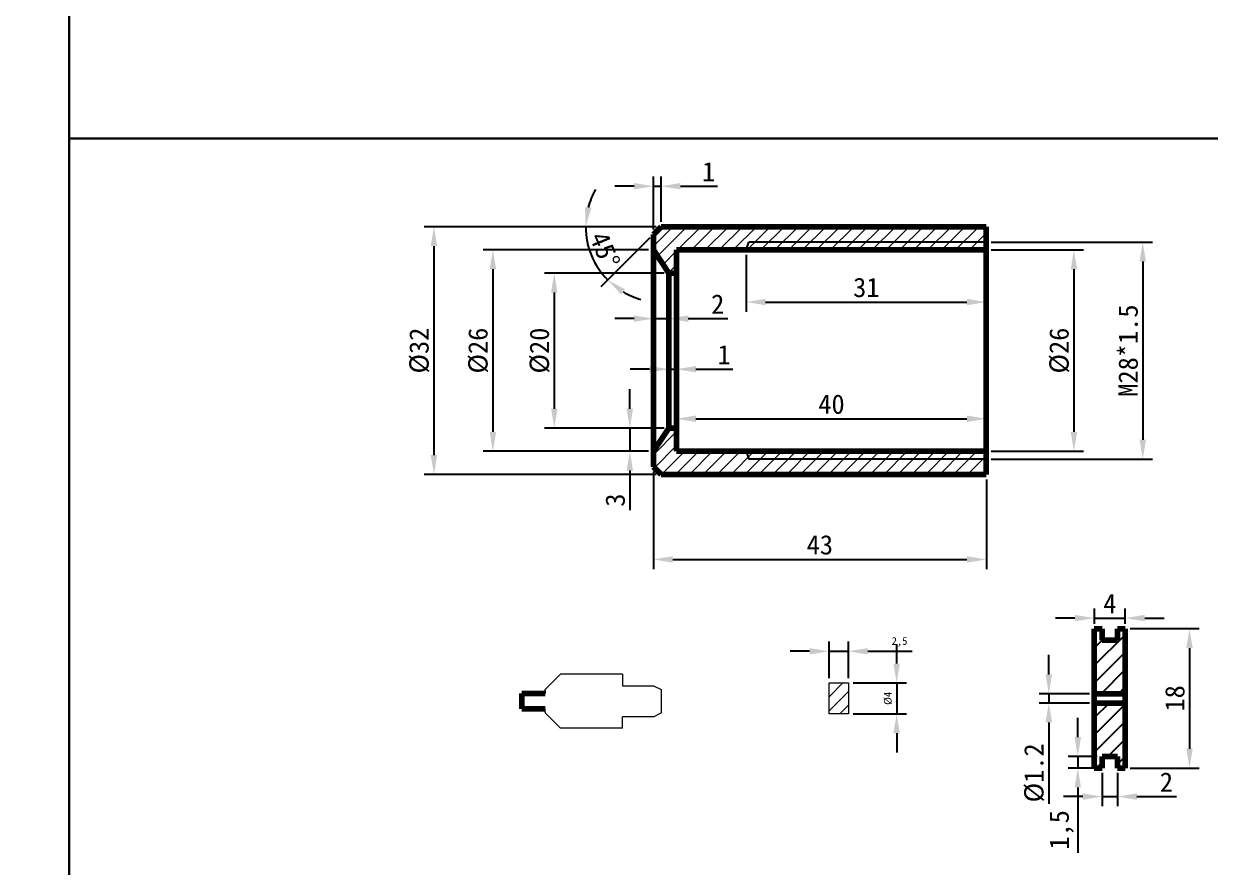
# Model space of a CAD drawing. Header units: millimetres. Extents: x 1443 to 3417, y 283 to 1662.
# Drawn here: x 2330.1 to 2483.3, y 1043.8 to 1152.7 of the extents above; entities that cross this region are included whole.
import ezdxf

# ---------------------------------------------------------------- set-up
doc = ezdxf.new("R2010")
doc.units = ezdxf.units.MM
doc.layers.get('Defpoints').update_dxf_attribs({"color": 6})
for name, color, linetype, lineweight in [('填充线', 190, 'Continuous', 13), ('实线', 7, 'Continuous', 20), ('粗线', 7, 'Continuous', 80)]:
    doc.layers.add(name, color=color, linetype=linetype, lineweight=lineweight)
doc.layers.add('标注线', color=3, linetype='Continuous')
doc.layers.add('螺纹', color=7, linetype='Continuous')
doc.styles.get("Standard").update_dxf_attribs({"font": 'SimSun.ttf'})
doc.dimstyles.new('Annotative', dxfattribs={"dimscale": 0, "dimtxt": 2.5, "dimasz": 2.5, "dimexe": 1.25, "dimexo": 0.625, "dimtad": 1, "dimtxsty": 'Standard', "dimcen": 2.5, "dimadec": 0, "dimazin": 0, "dimtfac": 1, "dimtmove": 0, "dimatfit": 3, "dimfxl": 1, "dimarcsym": 0})
doc.dimstyles.new('ISO-25', dxfattribs={"dimtxt": 2.5, "dimasz": 2.5, "dimexe": 1.25, "dimexo": 0.625, "dimtad": 1, "dimtxsty": 'Standard', "dimcen": 2.5, "dimadec": 0, "dimazin": 0, "dimtfac": 1, "dimtmove": 0, "dimatfit": 3, "dimfxl": 1, "dimarcsym": 0})

# ---------------------------------------------------------------- blocks, each defined once
blk = doc.blocks.new('*D536')
at = {"layer": 'Defpoints', "color": 0}
for p in [(2412.38, 1126.53), (2383.04, 1094.53), (2412.38, 1094.53)]:
    blk.add_point(p, dxfattribs=at)
at = {"layer": '标注线', "color": 0, "lineweight": -2}
for p, q in [((2411.75, 1126.53), (2381.79, 1126.53)), ((2383.04, 1124.03), (2383.04, 1097.03)), ((2411.75, 1094.53), (2381.79, 1094.53))]:
    blk.add_line(p, q, dxfattribs=at)
at = {"layer": '标注线', "color": 0}
for points in [[(2383.45, 1124.03), (2382.62, 1124.03), (2383.04, 1126.53)], [(2382.62, 1097.03), (2383.45, 1097.03), (2383.04, 1094.53)]]:
    blk.add_solid(points, dxfattribs=at)
at = {"layer": '标注线', "color": 0, "insert": (2381.16, 1110.53), "char_height": 2.5, "attachment_point": 5, "rotation": 90}
blk.add_mtext('%%c32', dxfattribs=at)
blk = doc.blocks.new('*D537')
at = {"layer": 'Defpoints', "color": 0}
for p in [(2411.38, 1123.53), (2390.65, 1097.53), (2411.38, 1097.53)]:
    blk.add_point(p, dxfattribs=at)
at = {"layer": '标注线', "color": 0, "lineweight": -2}
for p, q in [((2410.75, 1123.53), (2389.4, 1123.53)), ((2390.65, 1121.03), (2390.65, 1100.03)), ((2410.75, 1097.53), (2389.4, 1097.53))]:
    blk.add_line(p, q, dxfattribs=at)
at = {"layer": '标注线', "color": 0}
for points in [[(2391.07, 1121.03), (2390.23, 1121.03), (2390.65, 1123.53)], [(2390.23, 1100.03), (2391.07, 1100.03), (2390.65, 1097.53)]]:
    blk.add_solid(points, dxfattribs=at)
at = {"layer": '标注线', "color": 0, "insert": (2388.77, 1110.53), "char_height": 2.5, "attachment_point": 5, "rotation": 90}
blk.add_mtext('%%c26', dxfattribs=at)
blk = doc.blocks.new('*D538')
at = {"layer": 'Defpoints', "color": 0}
for p in [(2413.38, 1120.53), (2398.58, 1100.53), (2413.38, 1100.53)]:
    blk.add_point(p, dxfattribs=at)
at = {"layer": '标注线', "color": 0, "lineweight": -2}
for p, q in [((2412.75, 1120.53), (2397.33, 1120.53)), ((2398.58, 1118.03), (2398.58, 1103.03)), ((2412.75, 1100.53), (2397.33, 1100.53))]:
    blk.add_line(p, q, dxfattribs=at)
at = {"layer": '标注线', "color": 0}
for points in [[(2398.99, 1118.03), (2398.16, 1118.03), (2398.58, 1120.53)], [(2398.16, 1103.03), (2398.99, 1103.03), (2398.58, 1100.53)]]:
    blk.add_solid(points, dxfattribs=at)
at = {"layer": '标注线', "color": 0, "insert": (2396.7, 1110.53), "char_height": 2.5, "attachment_point": 5, "rotation": 90}
blk.add_mtext('%%c20', dxfattribs=at)
blk = doc.blocks.new('*D539')
at = {"layer": 'Defpoints', "color": 0}
for p in [(2413.38, 1114.66), (2411.38, 1113.56), (2413.38, 1113.56)]:
    blk.add_point(p, dxfattribs=at)
at = {"layer": '标注线', "color": 0, "lineweight": -2}
for p, q in [((2411.38, 1114.18), (2411.38, 1115.91)), ((2413.38, 1114.18), (2413.38, 1115.91)), ((2408.88, 1114.66), (2406.38, 1114.66)), ((2411.38, 1114.66), (2413.38, 1114.66)), ((2415.88, 1114.66), (2421, 1114.66))]:
    blk.add_line(p, q, dxfattribs=at)
at = {"layer": '标注线', "color": 0}
for points in [[(2408.88, 1114.24), (2408.88, 1115.07), (2411.38, 1114.66)], [(2415.88, 1115.07), (2415.88, 1114.24), (2413.38, 1114.66)]]:
    blk.add_solid(points, dxfattribs=at)
at = {"layer": '标注线', "color": 0, "insert": (2419.69, 1116.53), "char_height": 2.5, "attachment_point": 5}
blk.add_mtext('2', dxfattribs=at)
blk = doc.blocks.new('*D540')
at = {"layer": 'Defpoints', "color": 0}
for p in [(2413.38, 1111.61), (2414.38, 1111.61), (2414.38, 1108.13)]:
    blk.add_point(p, dxfattribs=at)
at = {"layer": '标注线', "color": 0, "lineweight": -2}
for p, q in [((2413.38, 1110.98), (2413.38, 1106.88)), ((2414.38, 1110.98), (2414.38, 1106.88)), ((2410.88, 1108.13), (2408.38, 1108.13)), ((2413.38, 1108.13), (2414.38, 1108.13)), ((2416.88, 1108.13), (2421.64, 1108.13))]:
    blk.add_line(p, q, dxfattribs=at)
at = {"layer": '标注线', "color": 0}
for points in [[(2410.88, 1107.71), (2410.88, 1108.54), (2413.38, 1108.13)], [(2416.88, 1108.54), (2416.88, 1107.71), (2414.38, 1108.13)]]:
    blk.add_solid(points, dxfattribs=at)
at = {"layer": '标注线', "color": 0, "insert": (2420.51, 1110), "char_height": 2.5, "attachment_point": 5}
blk.add_mtext('1', dxfattribs=at)
blk = doc.blocks.new('*D541')
at = {"layer": 'Defpoints', "color": 0}
for p in [(2411.38, 1095.53), (2454.38, 1094.53), (2454.38, 1083.57)]:
    blk.add_point(p, dxfattribs=at)
at = {"layer": '标注线', "color": 0, "lineweight": -2}
for p, q in [((2411.38, 1094.9), (2411.38, 1082.32)), ((2454.38, 1093.9), (2454.38, 1082.32)), ((2413.88, 1083.57), (2451.88, 1083.57))]:
    blk.add_line(p, q, dxfattribs=at)
at = {"layer": '标注线', "color": 0}
for points in [[(2413.88, 1083.98), (2413.88, 1083.15), (2411.38, 1083.57)], [(2451.88, 1083.15), (2451.88, 1083.98), (2454.38, 1083.57)]]:
    blk.add_solid(points, dxfattribs=at)
at = {"layer": '标注线', "color": 0, "insert": (2432.88, 1085.44), "char_height": 2.5, "attachment_point": 5}
blk.add_mtext('43', dxfattribs=at)
blk = doc.blocks.new('*D542')
at = {"layer": 'Defpoints', "color": 0}
for p in [(2414.38, 1100.53), (2454.38, 1101.73), (2454.38, 1100.53)]:
    blk.add_point(p, dxfattribs=at)
at = {"layer": '标注线', "color": 0, "lineweight": -2}
for p, q in [((2414.38, 1101.15), (2414.38, 1102.98)), ((2454.38, 1101.15), (2454.38, 1102.98)), ((2416.88, 1101.73), (2451.88, 1101.73))]:
    blk.add_line(p, q, dxfattribs=at)
at = {"layer": '标注线', "color": 0}
for points in [[(2416.88, 1102.15), (2416.88, 1101.31), (2414.38, 1101.73)], [(2451.88, 1101.31), (2451.88, 1102.15), (2454.38, 1101.73)]]:
    blk.add_solid(points, dxfattribs=at)
at = {"layer": '标注线', "color": 0, "insert": (2434.38, 1103.6), "char_height": 2.5, "attachment_point": 5}
blk.add_mtext('40', dxfattribs=at)
blk = doc.blocks.new('*D543')
at = {"layer": 'Defpoints', "color": 0}
for p in [(2454.38, 1124.53), (2454.38, 1096.53), (2474.58, 1096.53)]:
    blk.add_point(p, dxfattribs=at)
at = {"layer": '标注线', "color": 0, "lineweight": -2}
for p, q in [((2455, 1124.53), (2475.83, 1124.53)), ((2474.58, 1122.03), (2474.58, 1099.03)), ((2455, 1096.53), (2475.83, 1096.53))]:
    blk.add_line(p, q, dxfattribs=at)
at = {"layer": '标注线', "color": 0}
for points in [[(2475, 1122.03), (2474.17, 1122.03), (2474.58, 1124.53)], [(2474.17, 1099.03), (2475, 1099.03), (2474.58, 1096.53)]]:
    blk.add_solid(points, dxfattribs=at)
at = {"layer": '标注线', "color": 0, "insert": (2472.71, 1110.53), "char_height": 2.5, "attachment_point": 5, "rotation": 90}
blk.add_mtext('M28*1.5', dxfattribs=at)
blk = doc.blocks.new('*D544')
at = {"layer": 'Defpoints', "color": 0}
for p in [(2454.38, 1123.53), (2454.38, 1097.53), (2465.69, 1097.53)]:
    blk.add_point(p, dxfattribs=at)
at = {"layer": '标注线', "color": 0, "lineweight": -2}
for p, q in [((2455, 1123.53), (2466.94, 1123.53)), ((2465.69, 1121.03), (2465.69, 1100.03)), ((2455, 1097.53), (2466.94, 1097.53))]:
    blk.add_line(p, q, dxfattribs=at)
at = {"layer": '标注线', "color": 0}
for points in [[(2466.11, 1121.03), (2465.28, 1121.03), (2465.69, 1123.53)], [(2465.28, 1100.03), (2466.11, 1100.03), (2465.69, 1097.53)]]:
    blk.add_solid(points, dxfattribs=at)
at = {"layer": '标注线', "color": 0, "insert": (2463.82, 1110.53), "char_height": 2.5, "attachment_point": 5, "rotation": 90}
blk.add_mtext('%%c26', dxfattribs=at)
blk = doc.blocks.new('*D545')
at = {"layer": 'Defpoints', "color": 0}
for p in [(2413.38, 1100.53), (2408.34, 1097.53), (2411.38, 1097.53)]:
    blk.add_point(p, dxfattribs=at)
at = {"layer": '标注线', "color": 0, "lineweight": -2}
for p, q in [((2408.34, 1103.03), (2408.34, 1105.53)), ((2412.75, 1100.53), (2407.09, 1100.53)), ((2408.34, 1100.53), (2408.34, 1097.53)), ((2410.75, 1097.53), (2407.09, 1097.53)), ((2408.34, 1095.03), (2408.34, 1089.93))]:
    blk.add_line(p, q, dxfattribs=at)
at = {"layer": '标注线', "color": 0}
for points in [[(2407.92, 1103.03), (2408.75, 1103.03), (2408.34, 1100.53)], [(2408.75, 1095.03), (2407.92, 1095.03), (2408.34, 1097.53)]]:
    blk.add_solid(points, dxfattribs=at)
at = {"layer": '标注线', "color": 0, "insert": (2406.46, 1091.23), "char_height": 2.5, "attachment_point": 5, "rotation": 90}
blk.add_mtext('3', dxfattribs=at)
blk = doc.blocks.new('*D546')
at = {"layer": 'Defpoints', "color": 0}
for p in [(2412.38, 1126.53), (2412.38, 1126.53), (2454.38, 1126.53), (2411.38, 1125.53), (2403.94, 1121.66)]:
    blk.add_point(p, dxfattribs=at)
at = {"layer": '标注线', "color": 0, "lineweight": -2}
for p, q in [((2411.75, 1126.53), (2401.38, 1126.53)), ((2410.93, 1125.09), (2404.6, 1118.76))]:
    blk.add_line(p, q, dxfattribs=at)
for start, end in [(150.5186, 165.2593), (180, 225), (239.7407, 254.4814)]:
    blk.add_arc((2412.38, 1126.53), 9.74, start, end, dxfattribs=at)
at = {"layer": '标注线', "color": 0}
for points in [[(2402.54, 1129.06), (2403.37, 1128.96), (2402.63, 1126.53)], [(2407.72, 1118.44), (2407.21, 1117.78), (2405.49, 1119.64)]]:
    blk.add_solid(points, dxfattribs=at)
at = {"layer": '标注线', "color": 0, "insert": (2405.11, 1123.52), "char_height": 2.5, "attachment_point": 5, "rotation": 292.5}
blk.add_mtext('45%%d', dxfattribs=at)
blk = doc.blocks.new('*D547')
at = {"layer": 'Defpoints', "color": 0}
for p in [(2412.38, 1131.75), (2412.38, 1126.53), (2411.38, 1125.53)]:
    blk.add_point(p, dxfattribs=at)
at = {"layer": '标注线', "color": 0, "lineweight": -2}
for p, q in [((2411.38, 1126.15), (2411.38, 1133)), ((2412.38, 1127.15), (2412.38, 1133)), ((2408.88, 1131.75), (2406.38, 1131.75)), ((2411.38, 1131.75), (2412.38, 1131.75)), ((2414.88, 1131.75), (2419.64, 1131.75))]:
    blk.add_line(p, q, dxfattribs=at)
at = {"layer": '标注线', "color": 0}
for points in [[(2408.88, 1131.34), (2408.88, 1132.17), (2411.38, 1131.75)], [(2414.88, 1132.17), (2414.88, 1131.34), (2412.38, 1131.75)]]:
    blk.add_solid(points, dxfattribs=at)
at = {"layer": '标注线', "color": 0, "insert": (2418.51, 1133.63), "char_height": 2.5, "attachment_point": 5}
blk.add_mtext('1', dxfattribs=at)
blk = doc.blocks.new('*D548')
at = {"layer": 'Defpoints', "color": 0}
for p in [(2423.38, 1123.53), (2454.38, 1123.53), (2454.38, 1116.8)]:
    blk.add_point(p, dxfattribs=at)
at = {"layer": '标注线', "color": 0, "lineweight": -2}
for p, q in [((2423.38, 1122.9), (2423.38, 1115.55)), ((2454.38, 1122.9), (2454.38, 1115.55)), ((2425.88, 1116.8), (2451.88, 1116.8))]:
    blk.add_line(p, q, dxfattribs=at)
at = {"layer": '标注线', "color": 0}
for points in [[(2425.88, 1117.21), (2425.88, 1116.38), (2423.38, 1116.8)], [(2451.88, 1116.38), (2451.88, 1117.21), (2454.38, 1116.8)]]:
    blk.add_solid(points, dxfattribs=at)
at = {"layer": '标注线', "color": 0, "insert": (2438.88, 1118.67), "char_height": 2.5, "attachment_point": 5}
blk.add_mtext('31', dxfattribs=at)
blk = doc.blocks.new('*D549')
at = {"layer": 'Defpoints', "color": 0}
for p in [(2436.56, 1067.63), (2436.56, 1063.63), (2442.8, 1063.63)]:
    blk.add_point(p, dxfattribs=at)
at = {"layer": '标注线', "color": 0, "lineweight": -2}
for p, q in [((2442.8, 1070.13), (2442.8, 1072.63)), ((2437.19, 1067.63), (2444.05, 1067.63)), ((2442.8, 1067.63), (2442.8, 1063.63)), ((2437.19, 1063.63), (2444.05, 1063.63)), ((2442.8, 1061.13), (2442.8, 1058.63))]:
    blk.add_line(p, q, dxfattribs=at)
at = {"layer": '标注线', "color": 0}
for points in [[(2442.38, 1070.13), (2443.21, 1070.13), (2442.8, 1067.63)], [(2443.21, 1061.13), (2442.38, 1061.13), (2442.8, 1063.63)]]:
    blk.add_solid(points, dxfattribs=at)
at = {"layer": '标注线', "color": 0, "insert": (2441.67, 1065.63), "char_height": 1, "attachment_point": 5, "rotation": 90}
blk.add_mtext('%%c4', dxfattribs=at)
blk = doc.blocks.new('*D550')
at = {"layer": 'Defpoints', "color": 0}
for p in [(2436.56, 1071.71), (2434.06, 1067.63), (2436.56, 1067.63)]:
    blk.add_point(p, dxfattribs=at)
at = {"layer": '标注线', "color": 0, "lineweight": -2}
for p, q in [((2434.06, 1068.25), (2434.06, 1072.96)), ((2436.56, 1068.25), (2436.56, 1072.96)), ((2431.56, 1071.71), (2429.06, 1071.71)), ((2434.06, 1071.71), (2436.56, 1071.71)), ((2439.06, 1071.71), (2444.78, 1071.71))]:
    blk.add_line(p, q, dxfattribs=at)
at = {"layer": '标注线', "color": 0}
for points in [[(2431.56, 1071.29), (2431.56, 1072.12), (2434.06, 1071.71)], [(2439.06, 1072.12), (2439.06, 1071.29), (2436.56, 1071.71)]]:
    blk.add_solid(points, dxfattribs=at)
at = {"layer": '标注线', "color": 0, "insert": (2443.17, 1072.91), "char_height": 1, "attachment_point": 5}
blk.add_mtext('2,5', dxfattribs=at)
blk = doc.blocks.new('*D551')
at = {"color": 0, "lineweight": -2}
for p, q in [((2465.83, 1075.99), (2463.33, 1075.99)), ((2468.33, 1075.25), (2468.33, 1077.24)), ((2468.33, 1075.99), (2472.33, 1075.99)), ((2472.33, 1075.25), (2472.33, 1077.24)), ((2474.83, 1075.99), (2477.33, 1075.99))]:
    blk.add_line(p, q, dxfattribs=at)
at = {"color": 0}
for points in [[(2465.83, 1075.58), (2465.83, 1076.41), (2468.33, 1075.99)], [(2474.83, 1076.41), (2474.83, 1075.58), (2472.33, 1075.99)]]:
    blk.add_solid(points, dxfattribs=at)
at = {"layer": 'Defpoints', "color": 0}
for p in [(2472.33, 1075.99), (2468.33, 1074.63), (2472.33, 1074.63)]:
    blk.add_point(p, dxfattribs=at)
at = {"color": 0, "insert": (2470.33, 1077.87), "char_height": 2.5, "attachment_point": 5}
blk.add_mtext('4', dxfattribs=at)
blk = doc.blocks.new('*D552')
at = {"color": 0, "lineweight": -2}
for p, q in [((2472.95, 1074.63), (2481.87, 1074.63)), ((2480.62, 1072.13), (2480.62, 1059.13)), ((2472.95, 1056.63), (2481.87, 1056.63))]:
    blk.add_line(p, q, dxfattribs=at)
at = {"color": 0}
for points in [[(2481.03, 1072.13), (2480.2, 1072.13), (2480.62, 1074.63)], [(2480.2, 1059.13), (2481.03, 1059.13), (2480.62, 1056.63)]]:
    blk.add_solid(points, dxfattribs=at)
at = {"layer": 'Defpoints', "color": 0}
for p in [(2472.33, 1074.63), (2472.33, 1056.63), (2480.62, 1056.63)]:
    blk.add_point(p, dxfattribs=at)
at = {"color": 0, "insert": (2478.74, 1065.63), "char_height": 2.5, "attachment_point": 5, "rotation": 90}
blk.add_mtext('18', dxfattribs=at)
blk = doc.blocks.new('*D553')
at = {"color": 0, "lineweight": -2}
for p, q in [((2469.33, 1056), (2469.33, 1051.7)), ((2471.33, 1056), (2471.33, 1051.7)), ((2466.83, 1052.95), (2464.33, 1052.95)), ((2469.33, 1052.95), (2471.33, 1052.95)), ((2473.83, 1052.95), (2478.95, 1052.95))]:
    blk.add_line(p, q, dxfattribs=at)
at = {"color": 0}
for points in [[(2466.83, 1052.53), (2466.83, 1053.36), (2469.33, 1052.95)], [(2473.83, 1053.36), (2473.83, 1052.53), (2471.33, 1052.95)]]:
    blk.add_solid(points, dxfattribs=at)
at = {"layer": 'Defpoints', "color": 0}
for p in [(2469.33, 1056.63), (2471.33, 1056.63), (2471.33, 1052.95)]:
    blk.add_point(p, dxfattribs=at)
at = {"color": 0, "insert": (2477.64, 1054.82), "char_height": 2.5, "attachment_point": 5}
blk.add_mtext('2', dxfattribs=at)
blk = doc.blocks.new('*D554')
at = {"color": 0, "lineweight": -2}
for p, q in [((2466.19, 1060.63), (2466.19, 1063.13)), ((2468.7, 1058.13), (2464.94, 1058.13)), ((2466.19, 1058.13), (2466.19, 1056.63)), ((2468.7, 1056.63), (2464.94, 1056.63)), ((2466.19, 1054.13), (2466.19, 1045.67))]:
    blk.add_line(p, q, dxfattribs=at)
at = {"color": 0}
for points in [[(2465.77, 1060.63), (2466.61, 1060.63), (2466.19, 1058.13)], [(2466.61, 1054.13), (2465.77, 1054.13), (2466.19, 1056.63)]]:
    blk.add_solid(points, dxfattribs=at)
at = {"layer": 'Defpoints', "color": 0}
for p in [(2469.33, 1058.13), (2466.19, 1056.63), (2469.33, 1056.63)]:
    blk.add_point(p, dxfattribs=at)
at = {"color": 0, "insert": (2464.11, 1048.65), "char_height": 2.5, "attachment_point": 5, "rotation": 90}
blk.add_mtext('1,5', dxfattribs=at)
blk = doc.blocks.new('*D555')
at = {"color": 0, "lineweight": -2}
for p, q in [((2462.45, 1068.73), (2462.45, 1071.23)), ((2467.7, 1066.23), (2461.2, 1066.23)), ((2462.45, 1066.23), (2462.45, 1065.03)), ((2467.7, 1065.03), (2461.2, 1065.03)), ((2462.45, 1062.53), (2462.45, 1052))]:
    blk.add_line(p, q, dxfattribs=at)
at = {"color": 0}
for points in [[(2462.03, 1068.73), (2462.87, 1068.73), (2462.45, 1066.23)], [(2462.87, 1062.53), (2462.03, 1062.53), (2462.45, 1065.03)]]:
    blk.add_solid(points, dxfattribs=at)
at = {"layer": 'Defpoints', "color": 0}
for p in [(2468.33, 1066.23), (2462.45, 1065.03), (2468.33, 1065.03)]:
    blk.add_point(p, dxfattribs=at)
at = {"color": 0, "insert": (2460.57, 1056.01), "char_height": 2.5, "attachment_point": 5, "rotation": 90}
blk.add_mtext('%%c1.2', dxfattribs=at)

msp = doc.modelspace()

# ---------------------------------------------------------------- hatches: boundary and pattern name
h = msp.add_hatch()
h.set_pattern_fill('ANSI31', color=0, scale=0.5, style=0)
h.set_pattern_definition([(45, (1883.8573, 727.8488), (-1.122532, 1.122532), [])])
h.paths.add_polyline_path([(2468.32822, 1066.22589), (2472.32822, 1066.22589), (2472.32822, 1074.62589), (2471.32822, 1074.62589), (2471.32822, 1073.12589), (2469.32822, 1073.12589), (2469.32822, 1074.62589), (2468.32822, 1074.62589)])
h.paths.add_polyline_path([(2468.32822, 1056.62589), (2469.32822, 1056.62589), (2469.32822, 1058.12589), (2471.32822, 1058.12589), (2471.32822, 1056.62589), (2472.32822, 1056.62589), (2472.32822, 1065.02589), (2468.32822, 1065.02589)])
at = {"layer": '填充线'}
h = msp.add_hatch(dxfattribs=at)
h.set_pattern_fill('ANSI31', color=256, scale=0.4, style=0)
h.set_pattern_definition([(45, (-14419.5893, 2883.9675), (-0.89802561, 0.89802561), [])])
h.paths.add_polyline_path([(2423.37638, 1123.52984), (2423.71632, 1124.52984), (2454.37638, 1124.52984), (2454.37638, 1126.52984), (2412.37638, 1126.52984), (2411.37638, 1125.52984), (2411.37638, 1123.52984), (2413.37638, 1120.52984), (2414.37638, 1120.52984), (2414.37638, 1123.52984)])
h.paths.add_polyline_path([(2414.37638, 1097.52984), (2414.37638, 1100.52984), (2413.37638, 1100.52984), (2411.37638, 1097.52984), (2411.37638, 1095.52984), (2412.37638, 1094.52984), (2454.37638, 1094.52984), (2454.37638, 1096.52984), (2423.71632, 1096.52984), (2423.37638, 1097.52984)])
h.paths.add_polyline_path([(2454.37638, 1123.52984), (2454.37638, 1124.52984), (2423.71632, 1124.52984), (2423.37638, 1123.52984)], flags=17)
h.paths.add_polyline_path([(2423.37638, 1097.52984), (2423.71632, 1096.52984), (2454.37638, 1096.52984), (2454.37638, 1097.52984)], flags=17)
h = msp.add_hatch(dxfattribs=at)
h.set_pattern_fill('ANSI31', color=1, scale=0.4, style=0)
h.set_pattern_definition([(45, (-14953.7239, 3062.8274), (-0.89802561, 0.89802561), [])])
h.paths.add_polyline_path([(2436.56007, 1065.62589), (2436.56007, 1067.62589), (2434.06007, 1067.62589), (2434.06007, 1065.62589)])
h.paths.add_polyline_path([(2436.56007, 1063.62589), (2436.56007, 1065.62589), (2434.06007, 1065.62589), (2434.06007, 1063.62589)])

# ---------------------------------------------------------------- linework, layer by layer
at = {"layer": 'Defpoints', "ltscale": 0.5}
for points in [[(1921.62479, 1404.13368), (2335.92657, 1404.13368), (2335.92657, 955.9453), (1921.62479, 955.9453)], [(2335.92657, 1265.19944), (2556.78395, 1265.19944), (2556.78395, 1137.91411), (2335.92657, 1137.91411)], [(2335.92657, 1137.91411), (2556.78395, 1137.91411), (2556.78395, 955.9453), (2335.92657, 955.9453)]]:
    msp.add_lwpolyline(points, close=True, dxfattribs=at)
at = {"layer": '实线', "color": 2}
for p, q in [((2397.38682, 1066.76143), (2399.38682, 1068.76143)), ((2407.38682, 1068.76143), (2399.38682, 1068.76143)), ((2407.38682, 1068.76143), (2407.38682, 1067.26143)), ((2397.38682, 1066.66143), (2397.38682, 1066.76143)), ((2397.38682, 1066.66143), (2397.38682, 1066.26143)), ((2407.38682, 1067.26143), (2411.38682, 1067.26143)), ((2411.38682, 1067.26143), (2412.38682, 1066.76143)), ((2412.38682, 1066.76143), (2412.38682, 1063.76143)), ((2397.38682, 1063.86143), (2397.38682, 1064.26143)), ((2397.38682, 1063.86143), (2397.38682, 1063.76143)), ((2399.38682, 1061.76143), (2397.38682, 1063.76143)), ((2411.38682, 1063.26143), (2412.38682, 1063.76143)), ((2407.38682, 1061.76143), (2407.38682, 1063.26143)), ((2411.38682, 1063.26143), (2407.38682, 1063.26143)), ((2407.38682, 1061.76143), (2399.38682, 1061.76143))]:
    msp.add_line(p, q, dxfattribs=at)
at = {"layer": '实线'}
for p, q in [((2434.06007, 1063.62589), (2434.06007, 1067.62589)), ((2434.06007, 1067.62589), (2436.56007, 1067.62589)), ((2436.56007, 1067.62589), (2436.56007, 1063.62589)), ((2436.56007, 1063.62589), (2434.06007, 1063.62589))]:
    msp.add_line(p, q, dxfattribs=at)
at = {"layer": '粗线'}
for p, q in [((2411.37638, 1125.52984), (2412.37638, 1126.52984)), ((2454.37638, 1126.52984), (2412.37638, 1126.52984)), ((2454.37638, 1126.52984), (2454.37638, 1094.52984)), ((2411.37638, 1125.52984), (2411.37638, 1095.52984)), ((2411.37638, 1123.52984), (2413.37638, 1120.52984)), ((2414.37638, 1123.52984), (2414.37638, 1097.52984)), ((2454.37638, 1123.52984), (2414.37638, 1123.52984)), ((2414.37638, 1120.52984), (2413.37638, 1120.52984)), ((2413.37638, 1120.52984), (2413.37638, 1100.52984)), ((2411.37638, 1097.52984), (2413.37638, 1100.52984)), ((2413.37638, 1100.52984), (2414.37638, 1100.52984)), ((2414.37638, 1097.52984), (2454.37638, 1097.52984)), ((2412.37638, 1094.52984), (2411.37638, 1095.52984)), ((2412.37638, 1094.52984), (2454.37638, 1094.52984)), ((2468.32822, 1074.62589), (2469.32822, 1074.62589)), ((2468.32822, 1065.02589), (2468.32822, 1074.62589)), ((2469.32822, 1074.62589), (2469.32822, 1073.12589)), ((2471.32822, 1074.62589), (2471.32822, 1073.12589)), ((2471.32822, 1074.62589), (2472.32822, 1074.62589)), ((2472.32822, 1074.62589), (2472.32822, 1056.62589)), ((2471.32822, 1073.12589), (2469.32822, 1073.12589)), ((2472.32822, 1066.22589), (2468.32822, 1066.22589)), ((2472.32822, 1065.02589), (2468.32822, 1065.02589)), ((2468.32822, 1065.02589), (2468.32822, 1056.62589)), ((2469.32822, 1056.62589), (2469.32822, 1058.12589)), ((2471.32822, 1058.12589), (2469.32822, 1058.12589)), ((2471.32822, 1056.62589), (2471.32822, 1058.12589)), ((2468.32822, 1056.62589), (2469.32822, 1056.62589)), ((2471.32822, 1056.62589), (2472.32822, 1056.62589))]:
    msp.add_line(p, q, dxfattribs=at)
at = {"layer": '粗线', "color": 2}
for p, q in [((2394.38682, 1064.26143), (2394.38682, 1066.26143)), ((2397.38682, 1066.26143), (2394.38682, 1066.26143)), ((2397.38682, 1064.26143), (2394.38682, 1064.26143))]:
    msp.add_line(p, q, dxfattribs=at)
at = {"layer": '螺纹'}
for p, q in [((2423.37638, 1123.52984), (2423.71632, 1124.52984)), ((2454.37638, 1124.52984), (2423.71632, 1124.52984)), ((2423.37638, 1097.52984), (2423.71632, 1096.52984)), ((2454.37638, 1096.52984), (2423.71632, 1096.52984))]:
    msp.add_line(p, q, dxfattribs=at)

# ---------------------------------------------------------------- dimensions: what is measured, and where the dimension line sits
at = {"color": 3}
for base, p1, p2, picture, middle in [((2472.32822, 1075.995), (2468.32822, 1074.62589), (2472.32822, 1074.62589), '*D551', (2470.32822, 1077.87)), ((2471.32822, 1052.94826), (2469.32822, 1056.62589), (2471.32822, 1056.62589), '*D553', (2477.64072, 1054.82326))]:
    dim = msp.add_linear_dim(base=base, p1=p1, p2=p2, dimstyle='ISO-25', dxfattribs=at)
    dim.commit()
    dim.dimension.update_dxf_attribs({"geometry": picture, "text_midpoint": middle})
for base, p1, p2, picture, middle in [((2480.61533, 1056.62589), (2472.32822, 1074.62589), (2472.32822, 1056.62589), '*D552', (2478.74033, 1065.62589)), ((2466.18959, 1056.62589), (2469.32822, 1058.12589), (2469.32822, 1056.62589), '*D554', (2464.10625, 1048.64672))]:
    dim = msp.add_linear_dim(base=base, p1=p1, p2=p2, angle=90, dimstyle='ISO-25', dxfattribs=at)
    dim.commit()
    dim.dimension.update_dxf_attribs({"geometry": picture, "text_midpoint": middle})
dim = msp.add_linear_dim(base=(2462.44956, 1065.02589), p1=(2468.32822, 1066.22589), p2=(2468.32822, 1065.02589), angle=90, text='%%c1.2', dimstyle='ISO-25', dxfattribs=at)
dim.commit()
dim.dimension.update_dxf_attribs({"geometry": '*D555', "text_midpoint": (2460.57456, 1056.012)})
at = {"layer": '标注线'}
for base, p1, p2, dimstyle, override, picture, middle in [((2412.37638, 1131.7522), (2411.37638, 1125.52984), (2412.37638, 1126.52984), 'Annotative', {"dimscale": 1}, '*D547', (2418.50833, 1133.6272)), ((2454.37638, 1116.79752), (2423.37638, 1123.52984), (2454.37638, 1123.52984), 'Annotative', {"dimscale": 1}, '*D548', (2438.87638, 1118.67252)), ((2413.37638, 1114.65717), (2411.37638, 1113.55856), (2413.37638, 1113.55856), 'Annotative', {"dimscale": 1}, '*D539', (2419.68888, 1116.53217)), ((2414.37638, 1108.12652), (2413.37638, 1111.60547), (2414.37638, 1111.60547), 'Annotative', {"dimscale": 1}, '*D540', (2420.50833, 1110.00152)), ((2454.37638, 1101.72948), (2414.37638, 1100.52984), (2454.37638, 1100.52984), 'Annotative', {"dimscale": 1}, '*D542', (2434.37638, 1103.60448)), ((2454.37638, 1083.56699), (2411.37638, 1095.52984), (2454.37638, 1094.52984), 'Annotative', {"dimscale": 1}, '*D541', (2432.87638, 1085.44199)), ((2436.56007, 1071.70588), (2434.06007, 1067.62589), (2436.56007, 1067.62589), 'ISO-25', {"dimtxt": 1}, '*D550', (2443.17118, 1072.91421))]:
    dim = msp.add_linear_dim(base=base, p1=p1, p2=p2, dimstyle=dimstyle, override=override, dxfattribs=at)
    dim.commit()
    dim.dimension.update_dxf_attribs({"geometry": picture, "text_midpoint": middle})
dim = msp.add_angular_dim_2l(base=(2403.93771, 1121.65778), line1=((2454.37638, 1126.52984), (2412.37638, 1126.52984)), line2=((2411.37638, 1125.52984), (2412.37638, 1126.52984)), dimstyle='Annotative', override={"dimscale": 1}, dxfattribs=at)
dim.commit()
dim.dimension.update_dxf_attribs({"geometry": '*D546', "text_midpoint": (2405.10625, 1123.51846)})
for base, p1, p2, text, dimstyle, override, picture, middle in [((2383.03654, 1094.52984), (2412.37638, 1126.52984), (2412.37638, 1094.52984), '%%c32', 'Annotative', {"dimscale": 1}, '*D536', (2381.16154, 1110.52984)), ((2390.64844, 1097.52984), (2411.37638, 1123.52984), (2411.37638, 1097.52984), '%%c26', 'Annotative', {"dimscale": 1}, '*D537', (2388.77344, 1110.52984)), ((2474.58413, 1096.52984), (2454.37638, 1124.52984), (2454.37638, 1096.52984), 'M28*1.5', 'Annotative', {"dimscale": 1}, '*D543', (2472.70913, 1110.52984)), ((2465.69245, 1097.52984), (2454.37638, 1123.52984), (2454.37638, 1097.52984), '%%c26', 'Annotative', {"dimscale": 1}, '*D544', (2463.81745, 1110.52984)), ((2398.57719, 1100.52984), (2413.37638, 1120.52984), (2413.37638, 1100.52984), '%%c20', 'Annotative', {"dimscale": 1}, '*D538', (2396.70219, 1110.52984)), ((2442.79519, 1063.62589), (2436.56007, 1067.62589), (2436.56007, 1063.62589), '%%c4', 'ISO-25', {"dimtxt": 1}, '*D549', (2441.67019, 1065.62589))]:
    dim = msp.add_linear_dim(base=base, p1=p1, p2=p2, angle=90, text=text, dimstyle=dimstyle, override=override, dxfattribs=at)
    dim.commit()
    dim.dimension.update_dxf_attribs({"geometry": picture, "text_midpoint": middle})
dim = msp.add_linear_dim(base=(2408.33631, 1097.52984), p1=(2413.37638, 1100.52984), p2=(2411.37638, 1097.52984), angle=90, dimstyle='Annotative', override={"dimscale": 1}, dxfattribs=at)
dim.commit()
dim.dimension.update_dxf_attribs({"geometry": '*D545', "text_midpoint": (2406.46131, 1091.23123)})

doc.saveas('drawing.dxf')
